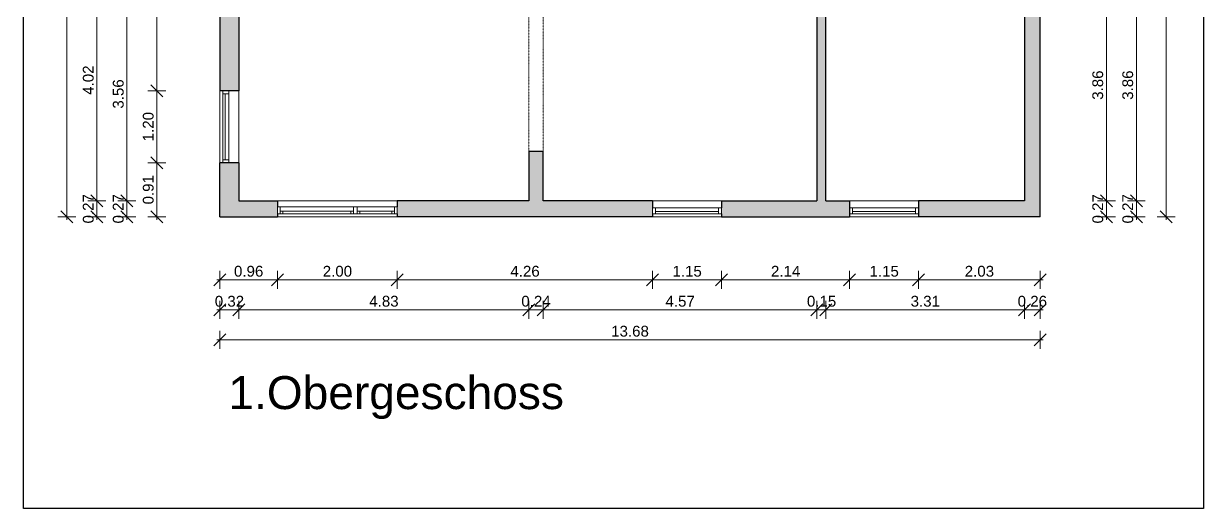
# Model space of a CAD drawing. Header units: metres. Extents: x -21 to 15208, y -63 to 7094.
# Drawn here: x 4825 to 6792, y 993 to 1802 of the extents above; entities that cross this region are included whole.
import ezdxf

# ---------------------------------------------------------------- set-up
doc = ezdxf.new("R2010")
doc.units = ezdxf.units.M
doc.header["$LTSCALE"] = 50
doc.linetypes.add('Dash 1_5', pattern=[0.0012, 0.0006, -0.0006])
for name, color, linetype, lineweight in [('A-ANNO-DIMS', 250, 'Continuous', 5), ('A-ANNO-NOTE', 131, 'Continuous', 13), ('A-DETL', 250, 'Continuous', 9), ('A-GLAZ', 250, 'Continuous', 9), ('I-WALL', 250, 'Continuous', 9)]:
    doc.layers.add(name, color=color, linetype=linetype, lineweight=lineweight)
doc.layers.add('A-WALL-PATT', color=7, linetype='Continuous', lineweight=9, true_color=0x3c424d)
doc.layers.add('ADS_Flächen', color=82, linetype='Continuous', plot=False)
doc.styles.add('Arial', font='arial.ttf')
doc.styles.add('Arial_1', font='arial.ttf')

# ---------------------------------------------------------------- blocks, each defined once
blk = doc.blocks.new('A_Fixed - 11501111-8089017-03 1_ Obergeschoss')
at = {"layer": 'A-GLAZ', "lineweight": 13}
for p, q in [((-52.8, 1.5), (-47.8, 1.5)), ((-52.8, -8.5), (-52.8, 1.5)), ((-47.8, 1.5), (-47.8, -8.5)), ((-47.8, 1.5), (57.2, 1.5)), ((57.2, 1.5), (62.2, 1.5)), ((57.2, -8.5), (57.2, 1.5)), ((62.2, 1.5), (62.2, -8.5)), ((-47.8, -8.5), (-52.8, -8.5)), ((-47.8, -4.5), (57.2, -4.5)), ((-47.8, -8.5), (-47.8, -4.5)), ((57.2, -8.5), (-47.8, -8.5)), ((57.2, -4.5), (57.2, -8.5)), ((62.2, -8.5), (57.2, -8.5))]:
    blk.add_line(p, q, dxfattribs=at)
blk = doc.blocks.new('A_Fixed - 11501111-8089089-03 1_ Obergeschoss')
at = {"layer": 'A-GLAZ', "lineweight": 13}
for p, q in [((-47.8, 8.5), (-52.8, 8.5)), ((-47.8, -1.5), (-47.8, 8.5)), ((57.2, 8.5), (-47.8, 8.5)), ((-47.8, 8.5), (-47.8, 4.5)), ((-47.8, 4.5), (57.2, 4.5)), ((62.2, 8.5), (57.2, 8.5)), ((57.2, 8.5), (57.2, -1.5)), ((57.2, 4.5), (57.2, 8.5)), ((-52.8, -1.5), (-47.8, -1.5)), ((-47.8, -1.5), (57.2, -1.5)), ((57.2, -1.5), (62.2, -1.5))]:
    blk.add_line(p, q, dxfattribs=at)
blk = doc.blocks.new('025_E-Window Two Panel - 2000 4-8086894-03 1_ Obergeschoss')
at = {"layer": 'A-GLAZ'}
for p, q in [((-100, 8.5), (100, 8.5)), ((-100, -3.5), (-100, 8.5)), ((-100, 8.5), (100, 8.5)), ((-95.5, 8.5), (-95.5, -3.5)), ((-95.5, 4), (-33, 4)), ((-91, 8.5), (-91, 4)), ((-91, 8.5), (-37.5, 8.5)), ((-91, 4), (-37.5, 4)), ((-37.5, 8.5), (-37.5, 4)), ((-33, 8.5), (-33, -3.5)), ((-27, 8.5), (-27, -3.5)), ((-27, 4), (95.5, 4)), ((-23.5, 8.5), (90, 8.5)), ((-22.5, 8.5), (-22.5, 4)), ((-22.5, 4), (91, 4)), ((91, 8.5), (91, 4)), ((95.5, 8.5), (95.5, -3.5)), ((100, -3.5), (100, 8.5)), ((100, -3.5), (-100, -3.5)), ((-100, -3.5), (100, -3.5))]:
    blk.add_line(p, q, dxfattribs=at)
blk = doc.blocks.new('A_Fixed - 1200-8087066-03 1_ Obergeschoss')
at = {"layer": 'A-GLAZ', "lineweight": 13}
for p, q in [((-47.8, 11), (-52.8, 11)), ((-52.8, 1), (-47.8, 1)), ((-47.8, 1), (-47.8, 11)), ((62.2, 11), (-47.8, 11)), ((-47.8, 11), (-47.8, 7)), ((-47.8, 7), (62.2, 7)), ((-47.8, 1), (62.2, 1)), ((67.2, 11), (62.2, 11)), ((62.2, 11), (62.2, 1)), ((62.2, 7), (62.2, 11)), ((62.2, 1), (67.2, 1))]:
    blk.add_line(p, q, dxfattribs=at)
blk = doc.blocks.new('Plan Text - 1_Obergeschoss-4034282-03 1_ Obergeschoss')
at = {"layer": 'A-ANNO-NOTE', "lineweight": 5, "insert": (0.039, -0.302), "char_height": 0.55, "width": 6.84641, "attachment_point": 1, "style": 'Arial'}
blk.add_mtext('1.Obergeschoss', dxfattribs=at)

msp = doc.modelspace()

# ---------------------------------------------------------------- hatches: boundary and pattern name
at = {"layer": 'A-WALL-PATT'}
for points in [[(6520.0446, 1506.306), (6520.0446, 2428.306), (6494.0446, 2428.306), (6494.0446, 1506.306)], [(6148.1607, 1506.306), (6163.1607, 1506.306), (6163.1607, 1891.8273), (6148.1607, 1891.8273), (6148.1607, 1864.5668)], [(5667.5446, 1506.306), (5691.5446, 1506.306), (5691.5446, 1588.306), (5667.5446, 1588.306)], [(5184.4773, 1479.306), (5184.4773, 1520.4095), (5182.9105, 1520.4095), (5182.9105, 1479.306)], [(5184.4773, 1479.306), (5248.4773, 1479.306), (5248.4773, 1506.306), (5184.4773, 1506.306), (5184.4773, 1484.306)]]:
    msp.add_hatch(color=256, dxfattribs=at).paths.add_polyline_path(points)
h = msp.add_hatch(color=256, dxfattribs=at)
h.paths.add_polyline_path([(5152.4773, 1479.306), (5182.9105, 1479.306), (5182.9105, 1520.4095), (5184.4773, 1520.4095), (5184.4773, 1569.806), (5152.4773, 1569.806), (5152.4773, 1506.306)])
h.paths.add_polyline_path([(5152.4773, 1689.806), (5184.4773, 1689.806), (5184.4773, 2005.806), (5152.4773, 2005.806), (5152.4773, 1864.5668)])
h.paths.add_polyline_path([(5152.4773, 2187.806), (5184.4773, 2187.806), (5184.4773, 2285.306), (5152.4773, 2285.306)])
h = msp.add_hatch(color=256, dxfattribs=at)
h.paths.add_polyline_path([(6520.0446, 1479.306), (6520.0446, 1506.306), (6317.5446, 1506.306), (6317.5446, 1479.306)])
h.paths.add_polyline_path([(5989.0446, 1479.306), (6202.5446, 1479.306), (6202.5446, 1506.306), (5989.0446, 1506.306), (5989.0446, 1484.306)])
h.paths.add_polyline_path([(5845.9014, 1479.306), (5874.0446, 1479.306), (5874.0446, 1506.306), (5448.4773, 1506.306), (5448.4773, 1479.306)])

# ---------------------------------------------------------------- linework, layer by layer
at = {"layer": 'A-ANNO-DIMS', "lineweight": 9}
for p, q in [((6730.6136, 2433.306), (6730.6136, 1474.306)), ((4897.5415, 1474.306), (4897.5415, 2290.306)), ((5047.5415, 2005.806), (5047.5415, 1689.806)), ((4947.5415, 1908.5102), (4947.5415, 1506.306)), ((6630.6136, 1891.8273), (6630.6136, 1506.306)), ((6680.6136, 1891.8273), (6680.6136, 1506.306)), ((4997.5415, 1506.306), (4997.5415, 1862.3398)), ((5047.5415, 1689.806), (5037.5415, 1699.806)), ((5047.5415, 1689.806), (5037.5415, 1699.806)), ((5047.5415, 1689.806), (5032.5415, 1689.806)), ((5047.5415, 1689.806), (5032.5415, 1689.806)), ((5047.5415, 1689.806), (5057.5415, 1679.806)), ((5047.5415, 1689.806), (5062.5415, 1689.806)), ((5047.5415, 1689.806), (5047.5415, 1569.806)), ((5047.5415, 1689.806), (5057.5415, 1679.806)), ((5047.5415, 1689.806), (5062.5415, 1689.806)), ((5047.5415, 1569.806), (5037.5415, 1579.806)), ((5047.5415, 1569.806), (5037.5415, 1579.806)), ((5047.5415, 1569.806), (5032.5415, 1569.806)), ((5047.5415, 1569.806), (5032.5415, 1569.806)), ((5047.5415, 1569.806), (5057.5415, 1559.806)), ((5047.5415, 1569.806), (5062.5415, 1569.806)), ((5047.5415, 1569.806), (5047.5415, 1474.306)), ((5047.5415, 1569.806), (5057.5415, 1559.806)), ((5047.5415, 1569.806), (5062.5415, 1569.806)), ((4947.5415, 1506.306), (4937.5415, 1516.306)), ((4947.5415, 1506.306), (4937.5415, 1516.306)), ((4997.5415, 1506.306), (4987.5415, 1516.306)), ((4997.5415, 1506.306), (4987.5415, 1516.306)), ((6630.6136, 1506.306), (6620.6136, 1516.306)), ((6630.6136, 1506.306), (6620.6136, 1516.306)), ((6680.6136, 1506.306), (6670.6136, 1516.306)), ((6680.6136, 1506.306), (6670.6136, 1516.306)), ((4947.5415, 1506.306), (4932.5415, 1506.306)), ((4947.5415, 1506.306), (4932.5415, 1506.306)), ((4947.5415, 1506.306), (4957.5415, 1496.306)), ((4947.5415, 1506.306), (4962.5415, 1506.306)), ((4947.5415, 1506.306), (4947.5415, 1474.306)), ((4947.5415, 1506.306), (4957.5415, 1496.306)), ((4947.5415, 1506.306), (4962.5415, 1506.306)), ((4997.5415, 1506.306), (4982.5415, 1506.306)), ((4997.5415, 1506.306), (4982.5415, 1506.306)), ((4997.5415, 1474.306), (4997.5415, 1506.306)), ((4997.5415, 1506.306), (5007.5415, 1496.306)), ((4997.5415, 1506.306), (5012.5415, 1506.306)), ((4997.5415, 1506.306), (5007.5415, 1496.306)), ((4997.5415, 1506.306), (5012.5415, 1506.306)), ((6630.6136, 1506.306), (6615.6136, 1506.306)), ((6630.6136, 1506.306), (6615.6136, 1506.306)), ((6630.6136, 1506.306), (6640.6136, 1496.306)), ((6630.6136, 1506.306), (6645.6136, 1506.306)), ((6630.6136, 1506.306), (6630.6136, 1474.306)), ((6630.6136, 1506.306), (6640.6136, 1496.306)), ((6630.6136, 1506.306), (6645.6136, 1506.306)), ((6680.6136, 1506.306), (6665.6136, 1506.306)), ((6680.6136, 1506.306), (6665.6136, 1506.306)), ((6680.6136, 1506.306), (6690.6136, 1496.306)), ((6680.6136, 1506.306), (6695.6136, 1506.306)), ((6680.6136, 1506.306), (6680.6136, 1474.306)), ((6680.6136, 1506.306), (6690.6136, 1496.306)), ((6680.6136, 1506.306), (6695.6136, 1506.306)), ((4897.5415, 1479.306), (4882.5415, 1479.306)), ((4897.5415, 1479.306), (4887.5415, 1489.306)), ((4897.5415, 1479.306), (4907.5415, 1469.306)), ((4897.5415, 1479.306), (4912.5415, 1479.306)), ((4947.5415, 1479.306), (4932.5415, 1479.306)), ((4947.5415, 1479.306), (4937.5415, 1489.306)), ((4947.5415, 1479.306), (4957.5415, 1469.306)), ((4947.5415, 1479.306), (4962.5415, 1479.306)), ((4997.5415, 1479.306), (4982.5415, 1479.306)), ((4997.5415, 1479.306), (4987.5415, 1489.306)), ((4997.5415, 1479.306), (5007.5415, 1469.306)), ((4997.5415, 1479.306), (5012.5415, 1479.306)), ((5047.5415, 1479.306), (5032.5415, 1479.306)), ((5047.5415, 1479.306), (5037.5415, 1489.306)), ((5047.5415, 1479.306), (5057.5415, 1469.306)), ((5047.5415, 1479.306), (5062.5415, 1479.306)), ((6630.6136, 1479.306), (6615.6136, 1479.306)), ((6630.6136, 1479.306), (6620.6136, 1489.306)), ((6630.6136, 1479.306), (6640.6136, 1469.306)), ((6630.6136, 1479.306), (6645.6136, 1479.306)), ((6680.6136, 1479.306), (6665.6136, 1479.306)), ((6680.6136, 1479.306), (6670.6136, 1489.306)), ((6680.6136, 1479.306), (6690.6136, 1469.306)), ((6680.6136, 1479.306), (6695.6136, 1479.306)), ((6730.6136, 1479.306), (6715.6136, 1479.306)), ((6730.6136, 1479.306), (6720.6136, 1489.306)), ((6730.6136, 1479.306), (6740.6136, 1469.306)), ((6730.6136, 1479.306), (6745.6136, 1479.306)), ((5152.4773, 1374.461), (5152.4773, 1389.461)), ((5152.4773, 1374.461), (5162.4773, 1384.461)), ((5248.4773, 1374.461), (5248.4773, 1389.461)), ((5248.4773, 1374.461), (5248.4773, 1389.461)), ((5248.4773, 1374.461), (5258.4773, 1384.461)), ((5248.4773, 1374.461), (5258.4773, 1384.461)), ((5448.4773, 1374.461), (5448.4773, 1389.461)), ((5448.4773, 1374.461), (5448.4773, 1389.461)), ((5448.4773, 1374.461), (5458.4773, 1384.461)), ((5448.4773, 1374.461), (5458.4773, 1384.461)), ((5874.0446, 1374.461), (5874.0446, 1389.461)), ((5874.0446, 1374.461), (5874.0446, 1389.461)), ((5874.0446, 1374.461), (5884.0446, 1384.461)), ((5874.0446, 1374.461), (5884.0446, 1384.461)), ((5989.0446, 1374.461), (5989.0446, 1389.461)), ((5989.0446, 1374.461), (5989.0446, 1389.461)), ((5989.0446, 1374.461), (5999.0446, 1384.461)), ((5989.0446, 1374.461), (5999.0446, 1384.461)), ((6202.5446, 1374.461), (6202.5446, 1389.461)), ((6202.5446, 1374.461), (6202.5446, 1389.461)), ((6202.5446, 1374.461), (6212.5446, 1384.461)), ((6202.5446, 1374.461), (6212.5446, 1384.461)), ((6317.5446, 1374.461), (6317.5446, 1389.461)), ((6317.5446, 1374.461), (6317.5446, 1389.461)), ((6317.5446, 1374.461), (6327.5446, 1384.461)), ((6317.5446, 1374.461), (6327.5446, 1384.461)), ((6520.0446, 1374.461), (6520.0446, 1389.461)), ((6520.0446, 1374.461), (6530.0446, 1384.461)), ((5152.4773, 1374.461), (5142.4773, 1364.461)), ((5147.4773, 1374.461), (5248.4773, 1374.461)), ((5152.4773, 1374.461), (5152.4773, 1359.461)), ((5248.4773, 1374.461), (5238.4773, 1364.461)), ((5248.4773, 1374.461), (5238.4773, 1364.461)), ((5248.4773, 1374.461), (5248.4773, 1359.461)), ((5248.4773, 1374.461), (5448.4773, 1374.461)), ((5248.4773, 1374.461), (5248.4773, 1359.461)), ((5448.4773, 1374.461), (5438.4773, 1364.461)), ((5448.4773, 1374.461), (5438.4773, 1364.461)), ((5448.4773, 1374.461), (5448.4773, 1359.461)), ((5448.4773, 1374.461), (5874.0446, 1374.461)), ((5448.4773, 1374.461), (5448.4773, 1359.461)), ((5874.0446, 1374.461), (5864.0446, 1364.461)), ((5874.0446, 1374.461), (5864.0446, 1364.461)), ((5874.0446, 1374.461), (5874.0446, 1359.461)), ((5874.0446, 1374.461), (5989.0446, 1374.461)), ((5874.0446, 1374.461), (5874.0446, 1359.461)), ((5989.0446, 1374.461), (5979.0446, 1364.461)), ((5989.0446, 1374.461), (5979.0446, 1364.461)), ((5989.0446, 1374.461), (5989.0446, 1359.461)), ((5989.0446, 1374.461), (6202.5446, 1374.461)), ((5989.0446, 1374.461), (5989.0446, 1359.461)), ((6202.5446, 1374.461), (6192.5446, 1364.461)), ((6202.5446, 1374.461), (6192.5446, 1364.461)), ((6202.5446, 1374.461), (6202.5446, 1359.461)), ((6202.5446, 1374.461), (6317.5446, 1374.461)), ((6202.5446, 1374.461), (6202.5446, 1359.461)), ((6317.5446, 1374.461), (6307.5446, 1364.461)), ((6317.5446, 1374.461), (6307.5446, 1364.461)), ((6317.5446, 1374.461), (6317.5446, 1359.461)), ((6317.5446, 1374.461), (6525.0446, 1374.461)), ((6317.5446, 1374.461), (6317.5446, 1359.461)), ((6520.0446, 1374.461), (6510.0446, 1364.461)), ((6520.0446, 1374.461), (6520.0446, 1359.461)), ((5152.4773, 1324.461), (5152.4773, 1339.461)), ((5184.4773, 1324.461), (5184.4773, 1339.461)), ((5184.4773, 1324.461), (5184.4773, 1339.461)), ((5667.5446, 1324.461), (5667.5446, 1339.461)), ((5667.5446, 1324.461), (5667.5446, 1339.461)), ((5691.5446, 1324.461), (5691.5446, 1339.461)), ((5691.5446, 1324.461), (5691.5446, 1339.461)), ((6148.1607, 1324.461), (6148.1607, 1339.461)), ((6148.1607, 1324.461), (6148.1607, 1339.461)), ((6163.1607, 1324.461), (6163.1607, 1339.461)), ((6163.1607, 1324.461), (6163.1607, 1339.461)), ((6494.0446, 1324.461), (6494.0446, 1339.461)), ((6494.0446, 1324.461), (6494.0446, 1339.461)), ((6520.0446, 1324.461), (6520.0446, 1339.461)), ((5152.4773, 1324.461), (5142.4773, 1314.461)), ((5147.4773, 1324.461), (5184.4773, 1324.461)), ((5152.4773, 1324.461), (5162.4773, 1334.461)), ((5152.4773, 1324.461), (5152.4773, 1309.461)), ((5184.4773, 1324.461), (5174.4773, 1314.461)), ((5184.4773, 1324.461), (5174.4773, 1314.461)), ((5184.4773, 1324.461), (5194.4773, 1334.461)), ((5184.4773, 1324.461), (5194.4773, 1334.461)), ((5184.4773, 1324.461), (5184.4773, 1309.461)), ((5184.4773, 1324.461), (5667.5446, 1324.461)), ((5184.4773, 1324.461), (5184.4773, 1309.461)), ((5667.5446, 1324.461), (5657.5446, 1314.461)), ((5667.5446, 1324.461), (5657.5446, 1314.461)), ((5667.5446, 1324.461), (5677.5446, 1334.461)), ((5667.5446, 1324.461), (5677.5446, 1334.461)), ((5667.5446, 1324.461), (5667.5446, 1309.461)), ((5667.5446, 1324.461), (5691.5446, 1324.461)), ((5667.5446, 1324.461), (5667.5446, 1309.461)), ((5691.5446, 1324.461), (5681.5446, 1314.461)), ((5691.5446, 1324.461), (5681.5446, 1314.461)), ((5691.5446, 1324.461), (5701.5446, 1334.461)), ((5691.5446, 1324.461), (5701.5446, 1334.461)), ((5691.5446, 1324.461), (5691.5446, 1309.461)), ((5691.5446, 1324.461), (6148.1607, 1324.461)), ((5691.5446, 1324.461), (5691.5446, 1309.461)), ((6148.1607, 1324.461), (6138.1607, 1314.461)), ((6148.1607, 1324.461), (6138.1607, 1314.461)), ((6148.1607, 1324.461), (6158.1607, 1334.461)), ((6148.1607, 1324.461), (6158.1607, 1334.461)), ((6148.1607, 1324.461), (6148.1607, 1309.461)), ((6148.1607, 1324.461), (6163.1607, 1324.461)), ((6148.1607, 1324.461), (6148.1607, 1309.461)), ((6163.1607, 1324.461), (6153.1607, 1314.461)), ((6163.1607, 1324.461), (6153.1607, 1314.461)), ((6163.1607, 1324.461), (6173.1607, 1334.461)), ((6163.1607, 1324.461), (6173.1607, 1334.461)), ((6163.1607, 1324.461), (6163.1607, 1309.461)), ((6163.1607, 1324.461), (6494.0446, 1324.461)), ((6163.1607, 1324.461), (6163.1607, 1309.461)), ((6494.0446, 1324.461), (6484.0446, 1314.461)), ((6494.0446, 1324.461), (6484.0446, 1314.461)), ((6494.0446, 1324.461), (6504.0446, 1334.461)), ((6494.0446, 1324.461), (6504.0446, 1334.461)), ((6494.0446, 1324.461), (6494.0446, 1309.461)), ((6494.0446, 1324.461), (6525.0446, 1324.461)), ((6494.0446, 1324.461), (6494.0446, 1309.461)), ((6520.0446, 1324.461), (6510.0446, 1314.461)), ((6520.0446, 1324.461), (6530.0446, 1334.461)), ((6520.0446, 1324.461), (6520.0446, 1309.461)), ((5152.4773, 1274.461), (5152.4773, 1289.461)), ((5152.4773, 1274.461), (5162.4773, 1284.461)), ((6520.0446, 1274.461), (6520.0446, 1289.461)), ((6520.0446, 1274.461), (6530.0446, 1284.461)), ((5152.4773, 1274.461), (5142.4773, 1264.461)), ((5147.4773, 1274.461), (6525.0446, 1274.461)), ((5152.4773, 1274.461), (5152.4773, 1259.461)), ((6520.0446, 1274.461), (6510.0446, 1264.461)), ((6520.0446, 1274.461), (6520.0446, 1259.461))]:
    msp.add_line(p, q, dxfattribs=at)
at = {"layer": 'A-DETL', "linetype": 'Dash 1_5'}
for p, q in [((5667.5446, 1588.7869), (5667.5446, 1861.6085)), ((5691.5446, 1586.6848), (5691.5446, 1862.3398))]:
    msp.add_line(p, q, dxfattribs=at)
at = {"layer": 'ADS_Flächen', "ltscale": 50}
msp.add_lwpolyline([(4825.4224, 2987.7169), (6792.4307, 2987.7169), (6792.4307, 993.2458), (4825.4224, 993.2458)], close=True, dxfattribs=at)
at = {"layer": 'I-WALL', "lineweight": 25}
for p, q in [((6520.0446, 1479.306), (6520.0446, 2428.306)), ((5152.4773, 2005.806), (5152.4773, 1689.806)), ((5184.4773, 1908.5102), (5184.4773, 1689.806)), ((6148.1607, 1891.8273), (6148.1607, 1506.306)), ((6163.1607, 1506.306), (6163.1607, 1891.8273)), ((6494.0446, 1891.8273), (6494.0446, 1506.306)), ((5184.4773, 1689.806), (5152.4773, 1689.806)), ((5667.5446, 1588.306), (5667.5446, 1506.306)), ((5691.5446, 1588.306), (5667.5446, 1588.306)), ((5691.5446, 1506.306), (5691.5446, 1588.306)), ((5152.4773, 1479.306), (5152.4773, 1569.806)), ((5184.4773, 1569.806), (5152.4773, 1569.806)), ((5184.4773, 1569.806), (5184.4773, 1506.306)), ((5184.4773, 1506.306), (5248.4773, 1506.306)), ((5248.4773, 1506.306), (5248.4773, 1496.306)), ((5667.5446, 1506.306), (5448.4773, 1506.306)), ((5448.4773, 1506.306), (5448.4773, 1496.306)), ((5874.0446, 1506.306), (5691.5446, 1506.306)), ((5874.0446, 1506.306), (5874.0446, 1494.306)), ((5989.0446, 1506.306), (6148.1607, 1506.306)), ((5989.0446, 1506.306), (5989.0446, 1494.306)), ((6163.1607, 1506.306), (6202.5446, 1506.306)), ((6202.5446, 1506.306), (6202.5446, 1479.306)), ((6494.0446, 1506.306), (6317.5446, 1506.306)), ((6317.5446, 1506.306), (6317.5446, 1479.306)), ((5152.4773, 1479.306), (5248.4773, 1479.306)), ((5248.4773, 1484.306), (5248.4773, 1479.306)), ((5448.4773, 1484.306), (5448.4773, 1479.306)), ((5874.0446, 1479.306), (5448.4773, 1479.306)), ((5874.0446, 1484.306), (5874.0446, 1479.306)), ((5989.0446, 1484.306), (5989.0446, 1479.306)), ((5989.0446, 1479.306), (6202.5446, 1479.306)), ((6520.0446, 1479.306), (6317.5446, 1479.306))]:
    msp.add_line(p, q, dxfattribs=at)
at = {"layer": 'I-WALL'}
for p, q in [((5152.4773, 1569.806), (5152.4773, 1689.806)), ((5184.4773, 1689.806), (5184.4773, 1569.806)), ((5248.4773, 1506.306), (5448.4773, 1506.306)), ((5874.0446, 1506.306), (5989.0446, 1506.306)), ((6202.5446, 1506.306), (6317.5446, 1506.306)), ((5448.4773, 1479.306), (5248.4773, 1479.306)), ((5989.0446, 1479.306), (5874.0446, 1479.306)), ((6317.5446, 1479.306), (6202.5446, 1479.306))]:
    msp.add_line(p, q, dxfattribs=at)

# ---------------------------------------------------------------- block references
at = {"layer": 'A-ANNO-NOTE', "lineweight": 5, "xscale": 100, "yscale": 100, "zscale": 100}
msp.add_blockref('Plan Text - 1_Obergeschoss-4034282-03 1_ Obergeschoss', (5162.9773, 1244.0926), dxfattribs=at)
at = {"layer": 'A-GLAZ'}
for name, p, rotation in [('A_Fixed - 1200-8087066-03 1_ Obergeschoss', (5168.4773, 1622.606), 89.99999999999991), ('025_E-Window Two Panel - 2000 4-8086894-03 1_ Obergeschoss', (5348.4773, 1492.806), 180), ('A_Fixed - 11501111-8089089-03 1_ Obergeschoss', (6264.7446, 1492.806), 180)]:
    msp.add_blockref(name, p, dxfattribs=dict(at, rotation=rotation))
msp.add_blockref('A_Fixed - 11501111-8089017-03 1_ Obergeschoss', (5926.8446, 1492.806), dxfattribs=at)

# ---------------------------------------------------------------- texts
at = {"layer": 'A-ANNO-DIMS', "lineweight": 9, "char_height": 18, "width": 58.314888, "attachment_point": 1, "rotation": 90, "line_spacing_factor": 0.941778, "style": 'Arial_1'}
for s, insert in [('4.02', (4924.1733, 1683.1102)), ('3.86', (6607.2455, 1674.7688)), ('3.86', (6657.2455, 1674.7688)), ('3.56', (4974.1733, 1660.0251)), ('1.20', (5024.1733, 1605.5082)), ('0.91', (5024.1733, 1500.2582)), ('0.27', (4924.1733, 1468.5082)), ('0.27', (4974.1733, 1468.5082)), ('0.27', (6607.2455, 1468.5082)), ('0.27', (6657.2455, 1468.5082))]:
    msp.add_mtext(s, dxfattribs=dict(at, insert=insert))
at = {"layer": 'A-ANNO-DIMS', "lineweight": 9, "char_height": 18, "attachment_point": 1, "line_spacing_factor": 0.941778, "style": 'Arial_1'}
for s, insert, width in [('0.96', (5176.1794, 1397.8292), 58.314888), ('2.00', (5324.1794, 1397.8292), 58.314888), ('4.26', (5636.9631, 1397.8292), 58.314888), ('1.15', (5907.2467, 1397.8292), 58.314888), ('2.14', (6071.4967, 1397.8292), 58.314888), ('1.15', (6235.7467, 1397.8292), 58.314888), ('2.03', (6394.4967, 1397.8292), 58.314888), ('0.32', (5144.1794, 1347.8292), 58.314888), ('4.83', (5401.7131, 1347.8292), 58.314888), ('0.24', (5655.2467, 1347.8292), 58.314888), ('4.57', (5895.5548, 1347.8292), 58.314888), ('0.15', (6131.3628, 1347.8292), 58.314888), ('3.31', (6304.3048, 1347.8292), 58.314888), ('0.26', (6482.7467, 1347.8292), 58.314888), ('13.68', (5805.041, 1297.8292), 74.92785)]:
    msp.add_mtext(s, dxfattribs=dict(at, insert=insert, width=width))

doc.saveas('drawing.dxf')
